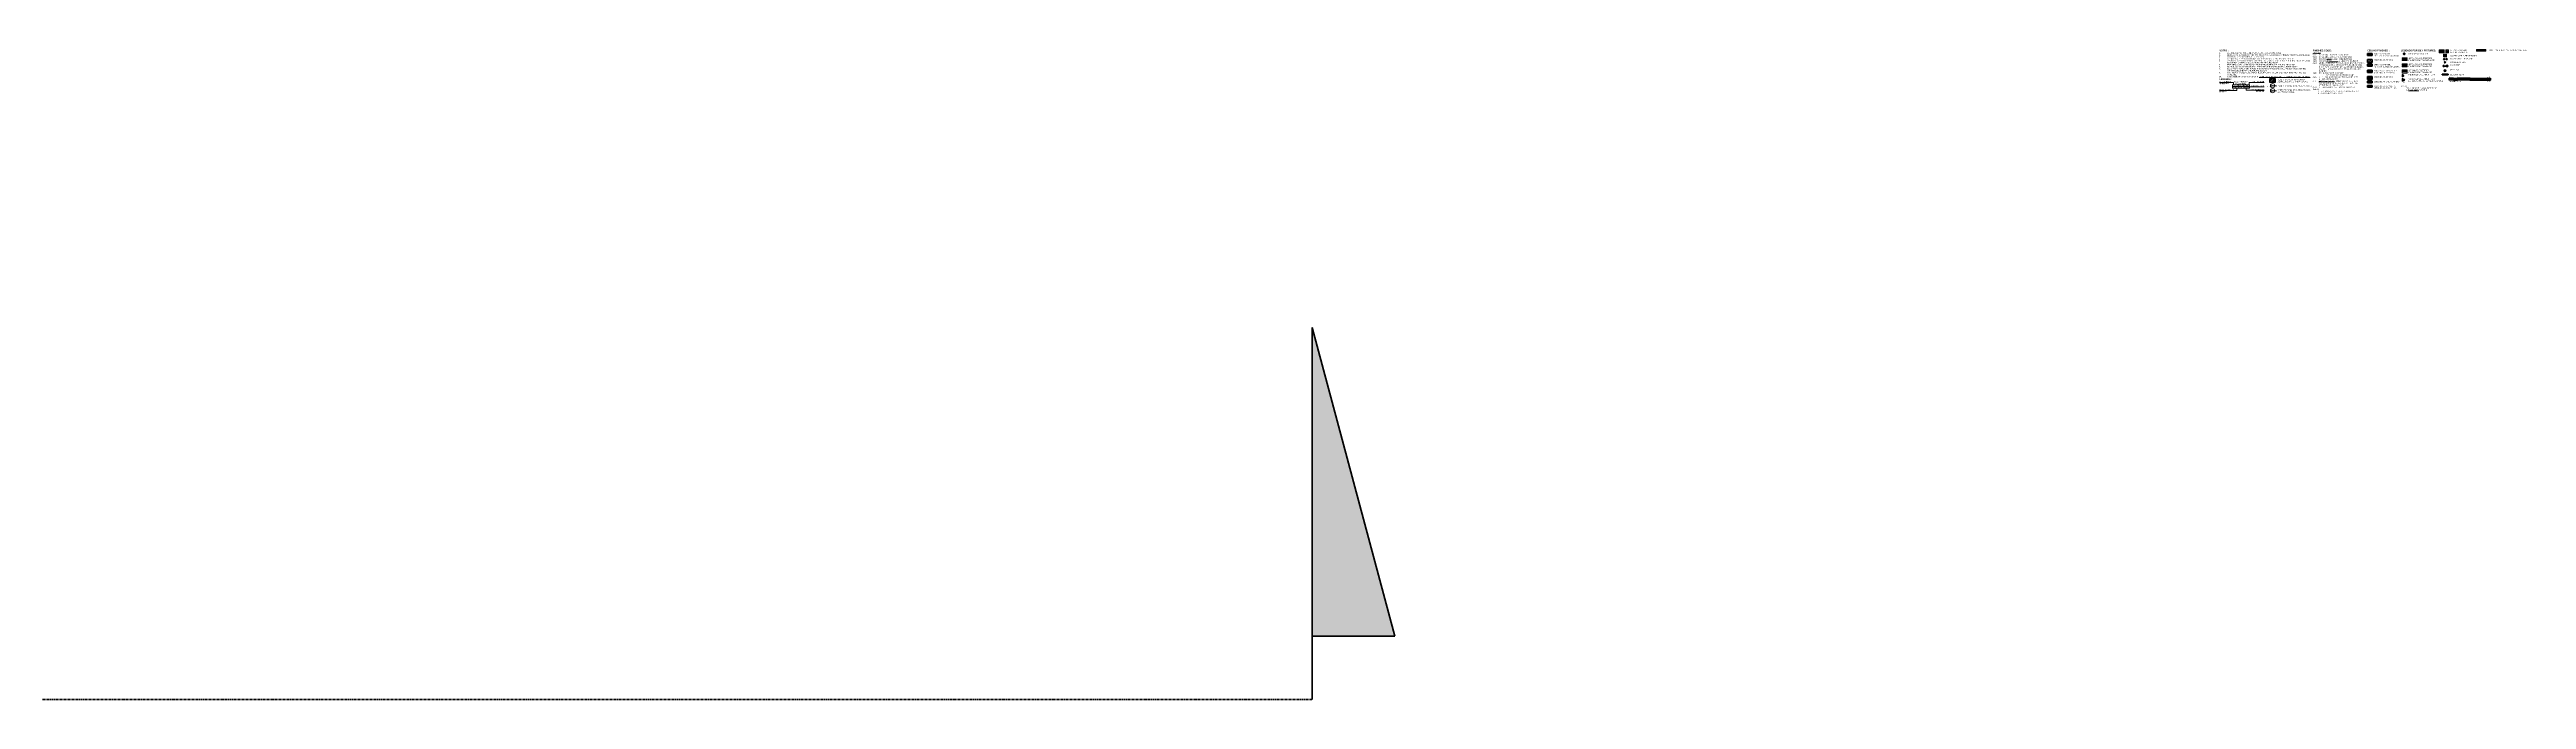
# Model space of a CAD drawing. Header units: millimetres. Extents: x -794334 to -714814, y -17806 to 22403.
# Drawn here: x -720799 to -714814, y -1598 to -26 of the extents above; entities that cross this region are included whole.
import ezdxf

# ---------------------------------------------------------------- set-up
doc = ezdxf.new("R2010")
doc.units = ezdxf.units.MM
for name, pattern in [('DPA_Grid _ Level 100', [10, 5.5, -1.6, 1.3, -1.6]), ('DPA_Hidden 50', [3, 2, -1]), ('Hidden - Short', [3.571875, 2.38125, -1.190625])]:
    doc.linetypes.add(name, pattern=pattern)
for name, color, linetype, lineweight in [('A-ANNO-NOTE', 3, 'Continuous', 25), ('A-DETL', 1, 'Continuous', 70), ('A-DETL-GENF', 2, 'Continuous', 9), ('A-DETL-THIN', 1, 'Continuous', 25), ('G-ANNO-SECL', 3, 'Continuous', 9), ('G-ANNO-TEXT', 3, 'Continuous', 9)]:
    doc.layers.add(name, color=color, linetype=linetype, lineweight=lineweight)
doc.styles.add('Arial_4', font='arial.ttf', dxfattribs={"height": 2.5})
doc.styles.add('Arial_5', font='arial.ttf', dxfattribs={"height": 3})
doc.styles.add('Arial_6', font='arial.ttf', dxfattribs={"height": 2})
doc.styles.add('Arial_7', font='arial.ttf', dxfattribs={"height": 1.5})
doc.styles.add('Arial_B', font='arialbd.ttf', dxfattribs={"height": 4})
doc.styles.add('Arial_B_1', font='arialbd.ttf', dxfattribs={"height": 3})
pattern_1 = [(135, (-715383.2696, 1.539), (-2.539928, 2e-16), [1.034, -2.558]), (135, (-715384.5396, 0.2694), (-2.539928, 2e-16), [1.034, -2.558]), (135, (-715385.175, 2.174), (-2.539928, 2e-16), [0.51703, -3.075]), (135, (-715383.9046, 0.9044), (-2.539928, 2e-16), [1.034, -2.558]), (135, (-715383.0006, 0), (-2.539928, 2e-16), [0.51703, -3.075])]

# ---------------------------------------------------------------- blocks, each defined once
blk = doc.blocks.new('Section - AEC_Section Tail - Filled-3249564-4252-01 ENLARGED CONCOURSE LEVEL - REFLECTED CEILING PLAN - SHEET 3')
at = {"layer": 'G-ANNO-SECL'}
blk.add_hatch(color=256, dxfattribs=at).paths.add_polyline_path([(0, 1.536), (-2, 1.536), (0, 9)])
at = {"layer": 'G-ANNO-SECL', "lineweight": 50}
for p, q in [((0, 9), (-2, 1.536)), ((0, 9), (0, 0)), ((0, 1.536), (0, 9)), ((-2, 1.536), (0, 1.536))]:
    blk.add_line(p, q, dxfattribs=at)
blk = doc.blocks.new('Graphic scale1 - Graphic scale 100-8746870-CRD_Legend Notes Part Plans - Ceiling Plan 1_100')
at = {"layer": 'A-ANNO-NOTE', "lineweight": 9}
h = blk.add_hatch(color=256, dxfattribs=at)
h.paths.add_polyline_path([(434.7, -98.1), (404.6, -98.1), (404.6, -95.6), (434.7, -95.6)])
h.paths.add_polyline_path([(394.7, -95.6), (394.7, -98.1), (384.7, -98.1), (384.7, -95.6)])
h = blk.add_hatch(color=256, dxfattribs=at)
h.paths.add_polyline_path([(484.7, -100.6), (434.7, -100.6), (434.7, -98.1), (484.7, -98.1)])
h.paths.add_polyline_path([(404.7, -98.1), (404.7, -100.6), (394.7, -100.6), (394.7, -98.1)])
at = {"layer": 'A-ANNO-NOTE'}
for p, q in [((384.7, -100.6), (384.7, -95.6)), ((384.7, -95.6), (484.7, -95.6)), ((394.7, -95.6), (384.7, -95.6)), ((384.7, -95.6), (384.7, -98.1)), ((384.7, -98.1), (484.7, -98.1)), ((384.7, -98.1), (394.7, -98.1)), ((484.7, -100.6), (384.7, -100.6)), ((394.7, -100.6), (394.7, -95.6)), ((394.7, -98.1), (394.7, -95.6)), ((404.7, -98.1), (394.7, -98.1)), ((394.7, -98.1), (394.7, -100.6)), ((394.7, -100.6), (404.7, -100.6)), ((404.6, -95.6), (404.6, -100.6)), ((434.7, -95.6), (404.6, -95.6)), ((404.6, -95.6), (404.6, -98.1)), ((404.6, -98.1), (434.7, -98.1)), ((404.7, -100.6), (404.7, -98.1)), ((434.7, -95.6), (434.7, -100.6)), ((434.7, -98.1), (434.7, -95.6)), ((484.7, -98.1), (434.7, -98.1)), ((434.7, -98.1), (434.7, -100.6)), ((434.7, -100.6), (484.7, -100.6)), ((484.7, -95.6), (484.7, -100.6)), ((484.7, -100.6), (484.7, -98.1))]:
    blk.add_line(p, q, dxfattribs=at)
at = {"layer": 'A-ANNO-NOTE', "lineweight": 9, "char_height": 2.5, "attachment_point": 1, "style": 'Arial_4'}
for s, insert, width in [('GRAPHIC  SCALE', (384.6, -102.4), 35.435), ('0', (384.6, -91.7), 2.325), ('1', (393.4, -91.7), 2.325), ('2', (403.3, -91.7), 2.325), ('5', (433.6, -91.7), 2.325), ('1:100', (475.5, -102.4), 10.502), ('10 M.', (475.9, -91.7), 10.502)]:
    blk.add_mtext(s, dxfattribs=dict(at, insert=insert, width=width))
blk = doc.blocks.new('*U804')
at = {"layer": 'A-DETL', "lineweight": 35}
for p, q in [((63695.8, -3614.5), (63683.8, -3614.5)), ((63683.8, -3614.5), (63683.8, -3619.5)), ((63683.8, -3619.5), (63695.8, -3619.5)), ((63695.8, -3629.5), (63683.8, -3629.5)), ((63683.8, -3629.5), (63683.8, -3637)), ((63683.8, -3637), (63695.8, -3637)), ((63695.8, -3640.5), (63683.8, -3640.5)), ((63683.8, -3640.5), (63683.8, -3645.5)), ((63683.8, -3645.5), (63695.8, -3645.5)), ((63695.8, -3619.5), (63695.8, -3614.5)), ((63695.8, -3637), (63695.8, -3629.5)), ((63695.8, -3645.5), (63695.8, -3640.5)), ((63695.8, -3655.5), (63683.8, -3655.5)), ((63683.8, -3655.5), (63683.8, -3660.5)), ((63683.8, -3660.5), (63695.8, -3660.5)), ((63695.8, -3670.5), (63683.8, -3670.5)), ((63683.8, -3670.5), (63683.8, -3678)), ((63683.8, -3678), (63695.8, -3678)), ((63695.8, -3681.5), (63683.8, -3681.5)), ((63683.8, -3681.5), (63683.8, -3685.5)), ((63683.8, -3685.5), (63695.8, -3685.5)), ((63695.8, -3692.5), (63683.8, -3692.5)), ((63683.8, -3692.5), (63683.8, -3696.5)), ((63683.8, -3696.5), (63695.8, -3696.5)), ((63695.8, -3660.5), (63695.8, -3655.5)), ((63695.8, -3678), (63695.8, -3670.5)), ((63695.8, -3685.5), (63695.8, -3681.5)), ((63695.8, -3696.5), (63695.8, -3692.5))]:
    blk.add_line(p, q, dxfattribs=at)
at = {"layer": 'A-DETL', "lineweight": 9}
for p, q in [((63767.7, -3625.1), (63780.2, -3625.1)), ((63767.7, -3627), (63767.7, -3625.1)), ((63767.7, -3625.5), (63780.2, -3625.5)), ((63780.2, -3626.6), (63767.7, -3626.6)), ((63780.2, -3627), (63767.7, -3627)), ((63767.7, -3629.2), (63780.2, -3629.2)), ((63767.7, -3632), (63767.7, -3629.2)), ((63767.7, -3629.7), (63780.2, -3629.7)), ((63780.2, -3630.6), (63767.7, -3630.6)), ((63780.2, -3631.6), (63767.7, -3631.6)), ((63780.2, -3632), (63767.7, -3632)), ((63767.7, -3640.1), (63780.2, -3640.1)), ((63767.7, -3642), (63767.7, -3640.1)), ((63767.7, -3640.5), (63780.2, -3640.5)), ((63767.7, -3641.6), (63767.7, -3640.5)), ((63780.2, -3641.6), (63767.7, -3641.6)), ((63780.2, -3642), (63767.7, -3642)), ((63767.7, -3644.2), (63780.2, -3644.2)), ((63767.7, -3647), (63767.7, -3644.2)), ((63767.7, -3644.7), (63780.2, -3644.7)), ((63767.7, -3646.6), (63767.7, -3644.7)), ((63780.2, -3645.6), (63767.7, -3645.6)), ((63780.2, -3646.6), (63767.7, -3646.6)), ((63780.2, -3647), (63767.7, -3647)), ((63768.2, -3641.6), (63768.2, -3640.5)), ((63768.2, -3646.6), (63768.2, -3644.7)), ((63768.7, -3641.6), (63768.7, -3640.5)), ((63768.7, -3646.6), (63768.7, -3644.7)), ((63769.2, -3641.6), (63769.2, -3640.5)), ((63769.2, -3646.6), (63769.2, -3644.7)), ((63775.7, -3615.6), (63769.7, -3615.6)), ((63769.7, -3641.6), (63769.7, -3640.5)), ((63769.7, -3646.6), (63769.7, -3644.7)), ((63770.7, -3641.6), (63770.7, -3640.5)), ((63770.7, -3646.6), (63770.7, -3644.7)), ((63771.7, -3641.6), (63771.7, -3640.5)), ((63771.7, -3646.6), (63771.7, -3644.7)), ((63772.7, -3612.6), (63772.7, -3618.6)), ((63772.7, -3641.6), (63772.7, -3640.5)), ((63772.7, -3646.6), (63772.7, -3644.7)), ((63773.7, -3641.6), (63773.7, -3640.5)), ((63773.7, -3646.6), (63773.7, -3644.7)), ((63774.7, -3641.6), (63774.7, -3640.5)), ((63774.7, -3646.6), (63774.7, -3644.7)), ((63775.7, -3641.6), (63775.7, -3640.5)), ((63775.7, -3646.6), (63775.7, -3644.7)), ((63776.7, -3641.6), (63776.7, -3640.5)), ((63776.7, -3646.6), (63776.7, -3644.7)), ((63777.7, -3641.6), (63777.7, -3640.5)), ((63777.7, -3646.6), (63777.7, -3644.7)), ((63778.7, -3641.6), (63778.7, -3640.5)), ((63778.7, -3646.6), (63778.7, -3644.7)), ((63779.7, -3641.6), (63779.7, -3640.5)), ((63779.7, -3646.6), (63779.7, -3644.7)), ((63780.2, -3627), (63780.2, -3625.1)), ((63780.2, -3632), (63780.2, -3629.2)), ((63780.2, -3642), (63780.2, -3640.1)), ((63780.2, -3647), (63780.2, -3644.2)), ((63857.5, -3605.9), (63869.5, -3605.9)), ((63857.5, -3612.9), (63857.5, -3605.9)), ((63869.5, -3612.9), (63857.5, -3612.9)), ((63869, -3606.4), (63858, -3606.4)), ((63858, -3612.4), (63858, -3606.4)), ((63869, -3607.4), (63858, -3607.4)), ((63869, -3608.4), (63858, -3608.4)), ((63869, -3609.4), (63858, -3609.4)), ((63869, -3610.4), (63858, -3610.4)), ((63869, -3611.4), (63858, -3611.4)), ((63869, -3612.4), (63858, -3612.4)), ((63874.8, -3616.1), (63867.8, -3616.1)), ((63867.8, -3616.1), (63867.8, -3623.1)), ((63867.8, -3623.1), (63874.8, -3623.1)), ((63868.7, -3616.9), (63868.7, -3622.2)), ((63873.9, -3616.9), (63868.7, -3616.9)), ((63868.7, -3622.2), (63873.9, -3622.2)), ((63869, -3606.4), (63869, -3612.4)), ((63873.6, -3644.6), (63869.4, -3644.6)), ((63873.6, -3646), (63869.4, -3646)), ((63869.5, -3605.9), (63869.5, -3612.9)), ((63870.2, -3635), (63872.2, -3637.3)), ((63872.2, -3635), (63870.3, -3637.3)), ((63880.1, -3605.9), (63873.1, -3605.9)), ((63873.1, -3605.9), (63873.1, -3612.9)), ((63873.1, -3612.9), (63880.1, -3612.9)), ((63873.9, -3622.2), (63873.9, -3616.9)), ((63874, -3606.8), (63874, -3612)), ((63879.3, -3606.8), (63874, -3606.8)), ((63874, -3612), (63879.3, -3612)), ((63878.2, -3647.2), (63874.3, -3643.3)), ((63874.3, -3647.2), (63878.2, -3643.3)), ((63874.8, -3623.1), (63874.8, -3616.1)), ((63879.3, -3612), (63879.3, -3606.8)), ((63880.1, -3612.9), (63880.1, -3605.9)), ((63947.5, -3605.6), (63970.1, -3605.6)), ((63947.5, -3609.5), (63947.5, -3605.6)), ((63947.5, -3606.4), (63970.1, -3606.4)), ((63970.1, -3608.8), (63947.5, -3608.8)), ((63970.1, -3609.5), (63947.5, -3609.5)), ((63948.7, -3608.8), (63948.7, -3606.4)), ((63969, -3606.4), (63969, -3608.8)), ((63970.1, -3605.6), (63970.1, -3609.5)), ((63353.6, -3685.3), (63327, -3685.3)), ((63357.9, -3704.6), (63327, -3704.6)), ((63360.4, -3685.3), (63353.6, -3685.3)), ((63368.3, -3704.6), (63357.9, -3704.6)), ((63358.1, -3690.7), (63399.1, -3690.7)), ((63358.1, -3698.7), (63358.1, -3690.7)), ((63358.1, -3694.7), (63399.1, -3694.7)), ((63399.1, -3698.7), (63358.1, -3698.7)), ((63360.4, -3690.7), (63360.4, -3685.3)), ((63368.3, -3697.7), (63368.3, -3704.6)), ((63371.6, -3690.7), (63371.6, -3694.7)), ((63378.6, -3694.7), (63378.6, -3698.7)), ((63383.8, -3692.8), (63383.8, -3695.2)), ((63383.8, -3695.2), (63434.5, -3695.2)), ((63385.6, -3690.7), (63385.6, -3694.7)), ((63391.1, -3698.5), (63391.1, -3703.9)), ((63391.1, -3703.9), (63434.5, -3703.9)), ((63398.6, -3690.7), (63398.6, -3685.3)), ((63398.6, -3685.3), (63434.5, -3685.3)), ((63399.1, -3690.7), (63399.1, -3698.7)), ((63449.7, -3692.8), (63464.7, -3692.8)), ((63449.7, -3704.9), (63464.7, -3704.9)), ((63767.7, -3662.1), (63767.7, -3654.2)), ((63767.7, -3654.2), (63780.2, -3654.2)), ((63767.7, -3656.7), (63780.2, -3656.7)), ((63780.2, -3659.6), (63767.7, -3659.6)), ((63780.2, -3662.1), (63767.7, -3662.1)), ((63768.2, -3671.2), (63768.2, -3665.3)), ((63769.7, -3665.3), (63768.2, -3665.3)), ((63769.7, -3671.2), (63768.2, -3671.2)), ((63768.2, -3681.5), (63768.2, -3675.6)), ((63769.7, -3675.6), (63768.2, -3675.6)), ((63769.7, -3681.5), (63768.2, -3681.5)), ((63768.7, -3659.6), (63768.7, -3656.7)), ((63769.7, -3659.6), (63769.7, -3656.7)), ((63769.7, -3665.3), (63769.7, -3671.2)), ((63769.7, -3668.3), (63771.7, -3666.3)), ((63769.7, -3668.3), (63771.7, -3670.2)), ((63769.7, -3675.6), (63769.7, -3681.5)), ((63770.2, -3659.6), (63770.2, -3656.7)), ((63770.4, -3680.1), (63773.6, -3676.9)), ((63770.4, -3676.9), (63773.6, -3680.1)), ((63771.7, -3659.6), (63771.7, -3656.7)), ((63773.2, -3659.6), (63773.2, -3656.7)), ((63774.7, -3659.6), (63774.7, -3656.7)), ((63776.2, -3659.6), (63776.2, -3656.7)), ((63777.7, -3659.6), (63777.7, -3656.7)), ((63779.2, -3659.6), (63779.2, -3656.7)), ((63780.2, -3654.2), (63780.2, -3662.1)), ((63873.2, -3658.2), (63869.3, -3654.3)), ((63869.3, -3658.2), (63873.2, -3654.3))]:
    blk.add_line(p, q, dxfattribs=at)
at = {"layer": 'A-DETL', "linetype": 'DPA_Hidden 50', "lineweight": 9}
for p, q in [((63869.5, -3605.9), (63857.5, -3612.9)), ((63874.8, -3623.1), (63867.8, -3616.1)), ((63867.8, -3623.1), (63874.8, -3616.1)), ((63873.1, -3612.9), (63880.1, -3605.9))]:
    blk.add_line(p, q, dxfattribs=at)
at = {"layer": 'A-DETL', "linetype": 'Hidden - Short', "lineweight": 9}
for p, q in [((63948.7, -3607.1), (63969, -3607.1)), ((63969, -3608), (63948.7, -3608))]:
    blk.add_line(p, q, dxfattribs=at)
at = {"layer": 'A-DETL', "lineweight": 50}
for p, q in [((63866.9, -3665.2), (63864.4, -3665.2)), ((63864.4, -3665.2), (63864.4, -3666.2)), ((63864.4, -3666.2), (63866.9, -3666.2)), ((63866.9, -3666.2), (63866.9, -3665.2)), ((63869.9, -3665.2), (63867.4, -3665.2)), ((63867.4, -3665.2), (63867.4, -3666.2)), ((63867.4, -3666.2), (63869.9, -3666.2)), ((63869.9, -3666.2), (63869.9, -3665.2)), ((63872.9, -3665.2), (63870.4, -3665.2)), ((63870.4, -3665.2), (63870.4, -3666.2)), ((63870.4, -3666.2), (63872.9, -3666.2)), ((63872.9, -3666.2), (63872.9, -3665.2)), ((63875.9, -3665.2), (63873.4, -3665.2)), ((63873.4, -3665.2), (63873.4, -3666.2)), ((63873.4, -3666.2), (63875.9, -3666.2)), ((63875.9, -3666.2), (63875.9, -3665.2)), ((63878.9, -3665.2), (63876.4, -3665.2)), ((63876.4, -3665.2), (63876.4, -3666.2)), ((63876.4, -3666.2), (63878.9, -3666.2)), ((63878.9, -3666.2), (63878.9, -3665.2))]:
    blk.add_line(p, q, dxfattribs=at)

msp = doc.modelspace()

# ---------------------------------------------------------------- hatches: boundary and pattern name
at = {"layer": 'A-DETL-GENF', "lineweight": 35}
for points in [[(-715186.6, -40.5), (-715186.6, -35.5), (-715198.6, -35.5), (-715198.6, -40.5)], [(-715014.1, -67.6), (-715013.8, -67.6), (-715013.5, -67.4), (-715013.2, -67.2), (-715013, -66.9), (-715012.8, -66.6), (-715012.8, -66.2), (-715012.8, -65.9), (-715013, -65.6), (-715013.2, -65.3), (-715013.5, -65.1), (-715013.8, -64.9), (-715014.1, -64.9), (-715014.5, -64.9), (-715014.8, -65.1), (-715015.1, -65.3), (-715015.3, -65.6), (-715015.5, -65.9), (-715015.5, -66.2), (-715015.5, -66.6), (-715015.3, -66.9), (-715015.1, -67.2), (-715014.8, -67.4), (-715014.5, -67.6)]]:
    msp.add_hatch(color=7, dxfattribs=at).paths.add_polyline_path(points)
at = {"layer": 'A-DETL-GENF'}
h = msp.add_hatch(dxfattribs=at)
h.set_pattern_fill('FP_21', color=55, style=0, pattern_type=2)
h.set_pattern_definition([(0, (-715385.5406, 0), (1.905, 1.905), [0.9525, -2.857]), (90, (-715385.0643, -0.4763), (-1.905, 1.905), [0.9525, -2.857])])
h.paths.add_polyline_path([(-715186.6, -58), (-715186.6, -50.5), (-715198.6, -50.5), (-715198.6, -58)])
h = msp.add_hatch(dxfattribs=at)
h.set_pattern_fill('FP_16', color=10, style=0, pattern_type=2)
h.set_pattern_definition([(45, (-715385.5406, 0), (-2.12132, 2.12132), [])])
h.paths.add_polyline_path([(-715420.5, -105.2), (-715420.5, -97), (-715434.8, -97), (-715434.8, -105.2)])
h = msp.add_hatch(dxfattribs=at)
h.set_pattern_fill('FP_17', color=253, style=0, pattern_type=2)
h.set_pattern_definition([(45, (-715385.5406, 0), (-1.78191, 1.78191), []), (45, (-715383.7586, 0), (-1.78191, 1.78191), [1.26, -0.63004])])
h.paths.add_polyline_path([(-715186.6, -66.5), (-715186.6, -61.5), (-715198.6, -61.5), (-715198.6, -66.5)])
h = msp.add_hatch(dxfattribs=at)
h.set_pattern_fill('FP_18', color=253, style=0, pattern_type=2)
h.set_pattern_definition([(45, (-715385.5406, 0), (-0.561266, 0.561266), []), (135, (-715385.5406, 0), (-1.6841516, 0.5616196), [1.984, -1.191])])
h.paths.add_polyline_path([(-715186.6, -81.5), (-715186.6, -76.5), (-715198.6, -76.5), (-715198.6, -81.5)])
h = msp.add_hatch(dxfattribs=at)
h.set_pattern_fill('FP_19', color=253, style=0, pattern_type=2)
h.set_pattern_definition(pattern_1)
h.paths.add_polyline_path([(-715186.6, -99), (-715186.6, -91.5), (-715198.6, -91.5), (-715198.6, -99)])
h = msp.add_hatch(dxfattribs=at)
h.set_pattern_fill('FP_19', color=253, style=0, pattern_type=2)
h.set_pattern_definition(pattern_1)
h.paths.add_polyline_path([(-715186.6, -106.5), (-715186.6, -102.5), (-715198.6, -102.5), (-715198.6, -106.5)])
h = msp.add_hatch(dxfattribs=at)
h.set_pattern_fill('FP_20', color=253, style=0, pattern_type=2)
h.set_pattern_definition([(45, (-715385.54057, 0), (-0.3367596, 0.3367596), []), (135, (-715385.54057, 0), (-1.0102788, 0.3367596), [1.191, -0.71437])])
h.paths.add_polyline_path([(-715186.6, -117.5), (-715186.6, -113.5), (-715198.6, -113.5), (-715198.6, -117.5)])
at = {"layer": 'A-DETL-GENF', "lineweight": 35}
h = msp.add_hatch(color=7, dxfattribs=at)
h.paths.add_polyline_path([(-715015.5, -87.1), (-715015.5, -86.1), (-715018, -86.1), (-715018, -87.1)])
h.paths.add_polyline_path([(-715003.5, -87.1), (-715003.5, -86.1), (-715006, -86.1), (-715006, -87.1)])
h.paths.add_polyline_path([(-715009, -87.1), (-715006.5, -87.1), (-715006.5, -86.1), (-715009, -86.1)])
h.paths.add_polyline_path([(-715012.5, -87.1), (-715012.5, -86.1), (-715015, -86.1), (-715015, -87.1)])
h.paths.add_polyline_path([(-715012, -87.1), (-715009.5, -87.1), (-715009.5, -86.1), (-715012, -86.1)])

# ---------------------------------------------------------------- linework, layer by layer
at = {"layer": 'A-DETL', "lineweight": 9}
for centre, radius in [((-715109.7, -36.6), 2), ((-715013.1, -49.5), 2), ((-715011.1, -57.1), 2), ((-715011.1, -57.1), 1.5), ((-715007.1, -49.5), 2), ((-715007.1, -49.5), 1), ((-715427.6, -113.8), 5), ((-715110.4, -99.5), 2.26), ((-715011.1, -77.2), 2.72), ((-715006.1, -66.2), 2.72), ((-715427.6, -125.9), 5)]:
    msp.add_circle(centre, radius, dxfattribs=at)
for centre, radius, start, end in [((-715112.7, -89.3), 2, 270, 90), ((-715014.1, -66.2), 1.36, 90, 270), ((-715014.1, -66.2), 1.36, 270, 90)]:
    msp.add_arc(centre, radius, start, end, dxfattribs=at)
at = {"layer": 'A-DETL', "lineweight": 50}
for start, end in [(360, 180), (180, 360)]:
    msp.add_arc((-715014.1, -66.2), 1.36, start, end, dxfattribs=at)
at = {"layer": 'A-DETL-THIN'}
for p, q in [((-715420.5, -97), (-715434.8, -97)), ((-715434.8, -97), (-715434.8, -105.2)), ((-715434.8, -105.2), (-715420.5, -105.2)), ((-715420.5, -105.2), (-715420.5, -97))]:
    msp.add_line(p, q, dxfattribs=at)
at = {"layer": 'G-ANNO-SECL', "linetype": 'DPA_Grid _ Level 100', "lineweight": 50}
msp.add_line((-792444.1, -1598.3), (-717748.3, -1598.3), dxfattribs=at)

# ---------------------------------------------------------------- block references
at = {"layer": 'A-ANNO-NOTE', "lineweight": 9}
msp.add_blockref('Graphic scale1 - Graphic scale 100-8746870-CRD_Legend Notes Part Plans - Ceiling Plan 1_100', (-715385.5, 0), dxfattribs=at)
at = {"layer": 'G-ANNO-SECL', "lineweight": 25, "extrusion": (0, 0, -1), "xscale": 99.99999999999993, "yscale": 99.99999999999993, "zscale": 99.99999999999993}
msp.add_blockref('Section - AEC_Section Tail - Filled-3249564-4252-01 ENLARGED CONCOURSE LEVEL - REFLECTED CEILING PLAN - SHEET 3', (717748.3, -1598.3), dxfattribs=at)

# ---------------------------------------------------------------- texts
at = {"layer": 'G-ANNO-TEXT', "color": 7, "attachment_point": 1}
for s, insert, char_height, width, style in [('NOTES :', (-715556.9, -26.9), 4, 27.658, 'Arial_B'), ('\\LCEILINGS', (-715330.5, -32.8), 3, 24.051, 'Arial_5'), ('C-00', (-715330.5, -37.7), 3, 11.143, 'Arial_B_1'), ('C-01', (-715330.5, -42.7), 3, 11.143, 'Arial_B_1'), ('C-02', (-715330.5, -47.7), 3, 11.143, 'Arial_B_1'), ('C-03', (-715330.5, -52.6), 3, 11.143, 'Arial_B_1'), ('C-04 ', (-715330.5, -57.6), 3, 12.586, 'Arial_B_1'), ('^I^I', (-715321.3, -37.7), 3, 6.895, 'Arial_5'), ('^I^I', (-715321.3, -42.7), 3, 6.895, 'Arial_5'), ('^I^I', (-715321.3, -47.7), 3, 6.895, 'Arial_5'), ('^I^I', (-715321.3, -52.6), 3, 6.895, 'Arial_5'), ('\\fArial|b1|i0|c0|p34|;^I', (-715320.1, -57.6), 3, 5.451, 'Arial_B_1'), ('600X600 ', (-715315.6, -47.7), 3, 22.046, 'Arial_5'), ('600X600 ', (-715315.6, -52.6), 3, 22.046, 'Arial_5'), ('NO CEILING, EXPOSED CONCRETE', (-715315.6, -37.7), 3, 87.705, 'Arial_5'), ('NO CEILING, ACRYLIC INTERIOR PAINT', (-715315.6, -42.7), 3, 97.565, 'Arial_5'), ('(', (-715315.6, -57.6), 3, 1.684, 'Arial_5'), ('ADIT)', (-715314.2, -57.6), 3, 13.468, 'Arial_5'), (' & C-05 (', (-715303.1, -57.6), 3, 20.603, 'Arial_5'), ('\\LSOLID', (-715297.4, -47.7), 3, 15.473, 'Arial_5'), ('\\LPERFORATED', (-715297.4, -52.6), 3, 35.194, 'Arial_5'), ('PSD)', (-715286.1, -57.6), 3, 12.266, 'Arial_5'), (' ALUMN CEILING PANEL ', (-715284.6, -47.7), 3, 61.249, 'Arial_5'), ('& C-08 (CONCOURSE/ PLATFORM)', (-715274.8, -57.6), 3, 85.139, 'Arial_5'), (' ALUMN CEILING PANEL ', (-715268.4, -52.6), 3, 61.249, 'Arial_5'), ('^I^I^I', (-715217.8, -52.6), 3, 13.789, 'Arial_5'), ('^I', (-715204.5, -57.6), 3, 3.688, 'Arial_5'), ('CEILING FINISHES :', (-715198.7, -26.7), 4, 65.257, 'Arial_B'), ('300MM (W) PARTIAL ', (-715183, -35.3), 3, 51.549, 'Arial_5'), ('SOLID ALUMN CEILING', (-715183, -50.3), 3, 56.92, 'Arial_5'), ('PERFORATED ALUMN CEILING  ', (-715183, -40.1), 3, 78.245, 'Arial_5'), ('LEGENDS FOR E&M FIXTURES:', (-715117.7, -26.7), 4, 104.219, 'Arial_B'), ('RECESSED DOWNLIGHT', (-715098.8, -35.1), 3, 61.489, 'Arial_5'), ('1257(L) SG. / DB. RECESSED ', (-715098.8, -46.1), 3, 72.232, 'Arial_5'), ('FLUORESCENT W/ DISFUSSER', (-715098.8, -50.9), 3, 77.203, 'Arial_5'), ('S', (-715013.8, -48.9), 1.5, 1.684, 'Arial_7'), ('600x600 SUPPLY AIR DIFFUSER', (-714998.3, -39.7), 3, 78.646, 'Arial_5'), ('SMOKE / HEAT DETECTOR', (-714998.3, -47.2), 3, 66.54, 'Arial_5'), ('SPRINKLER HEAD', (-714998.3, -55.7), 3, 44.895, 'Arial_5'), ('1200x600 & 600x600 ', (-714998.3, -26.3), 3, 50.266, 'Arial_5'), ('RETURN AIR GRILLE', (-714998.3, -31.1), 3, 51.228, 'Arial_5'), ('1200x200MM SUPPLY / RETURN AIR DIFFUSER', (-714908.3, -26.3), 3, 115.764, 'Arial_5'), ('+00.000', (-715522.3, -116.1), 3, 18.84, 'Arial_5'), ('F-00', (-715521.9, -112.1), 3, 10.582, 'Arial_5'), ('S-00', (-715508.3, -112.1), 3, 10.903, 'Arial_5'), ('+0.000', (-715499.6, -116.1), 3, 15.954, 'Arial_5'), ('C-00', (-715494.6, -112.1), 3, 11.143, 'Arial_5'), ('^I^I^I', (-715330.5, -62.4), 3, 18.038, 'Arial_5'), ('^I^I^I', (-715330.5, -67.2), 3, 18.038, 'Arial_5'), ('^I^I^I', (-715330.5, -71.9), 3, 18.038, 'Arial_5'), ('^I^I^I', (-715330.5, -76.7), 3, 18.038, 'Arial_5'), ('^I^I^I', (-715330.5, -96.3), 3, 18.038, 'Arial_5'), ('^I^I^I', (-715330.5, -106.1), 3, 18.038, 'Arial_5'), ('^I^I^I', (-715330.5, -110.8), 3, 18.038, 'Arial_5'), ('C-06 ', (-715330.5, -81.6), 3, 12.586, 'Arial_B_1'), ('C-07 ', (-715330.5, -86.5), 3, 12.586, 'Arial_B_1'), ('C-09', (-715330.5, -91.5), 3, 11.143, 'Arial_B_1'), ('C-10', (-715330.5, -101.2), 3, 11.143, 'Arial_B_1'), ('C-11', (-715330.5, -115.7), 3, 11.143, 'Arial_B_1'), ('^I^I', (-715321.3, -91.5), 3, 6.895, 'Arial_B_1'), ('^I', (-715320.1, -81.6), 3, 5.451, 'Arial_5'), ('^I', (-715320.1, -101.2), 3, 5.451, 'Arial_5'), ('^I', (-715320.1, -115.7), 3, 5.451, 'Arial_5'), ('^I', (-715318.9, -86.5), 3, 4.008, 'Arial_5'), ('ALUMN GRID RUNNER', (-715315.6, -96.3), 3, 55.557, 'Arial_5'), ('\\LFEATURE CEILING', (-715315.6, -101.2), 3, 46.097, 'Arial_5'), ('300MM (W) PARTIAL PERFORATED ALUMN CEILING ', (-715315.6, -62.4), 3, 129.633, 'Arial_5'), ('25% FREE AREA] C/W 200MM (W) ALUMN CEILING ', (-715315.6, -71.9), 3, 125.544, 'Arial_5'), ('SOLID ', (-715315.6, -81.6), 3, 16.916, 'Arial_5'), ('300MM (W) SOLID ALUMN CEILING PANEL C/W ', (-715315.6, -91.5), 3, 116.966, 'Arial_5'), ('CEILING PANEL WITH PRINTED PATTERN C/W ', (-715315.6, -106.1), 3, 116.646, 'Arial_5'), ('STEPPING CEILING ON 4-SIDE', (-715315.6, -110.8), 3, 75.359, 'Arial_5'), ('PLANK WITH ACOUSTIC NON-WOVEN BACKING [MIN. ', (-715315.6, -67.2), 3, 133.882, 'Arial_5'), ('RUNNER ', (-715315.6, -76.7), 3, 23.329, 'Arial_5'), ('1200MM (W) SOLID ALUMN CEILING PANEL', (-715315.6, -86.5), 3, 106.705, 'Arial_5'), ('1500 MM (W) SOLID ALUMN CEILING PANEL', (-715315.6, -115.7), 3, 108.148, 'Arial_5'), ('ALUMN CEILING PANEL ', (-715301.6, -81.6), 3, 59.806, 'Arial_5'), (' : 300MM (W) SOLID ALUMN ', (-715277.6, -101.2), 3, 69.186, 'Arial_5'), ('^I^I^I^I', (-715220.5, -101.2), 3, 23.008, 'Arial_5'), ('^I', (-715219.1, -91.5), 3, 3.287, 'Arial_5'), ('^I^I^I', (-715212, -71.9), 3, 12.747, 'Arial_5'), ('^I^I', (-715208.6, -62.4), 3, 8.658, 'Arial_5'), ('^I', (-715205.1, -67.2), 3, 4.409, 'Arial_5'), ('WITH PRINTED GRAPHIC ', (-715183, -81.1), 3, 63.814, 'Arial_5'), ('300MM (W) PARTIAL ', (-715183, -61.3), 3, 51.549, 'Arial_5'), ('300MM (W) ALUMN CEILING ', (-715183, -76.3), 3, 69.987, 'Arial_5'), ('SOLID ALUMN CEILING', (-715183, -91.3), 3, 56.92, 'Arial_5'), ('SOLID ALUMN GRID RUNNERS', (-715183, -102.3), 3, 75.92, 'Arial_5'), ('SOLID ALUMN TRIMMING / ', (-715183, -113.3), 3, 66.62, 'Arial_5'), ('STEPPING ALUMN CEILING', (-715183, -118.1), 3, 67.582, 'Arial_5'), ('PERFORATED ALUMN CEILING', (-715183, -66.1), 3, 76.641, 'Arial_5'), ('NOTES:', (-715117.7, -113.3), 3, 19.241, 'Arial_5'), ('1.', (-715117.7, -118.1), 3, 15.392, 'Arial_5'), ('L1', (-715112.7, -103.2), 3, 5.772, 'Arial_5'), ('ALL ALUMN CEILING RUNNER TO BE ', (-715105, -118.1), 3, 92.435, 'Arial_5'), ('300x600 DB. RECESSED ', (-715098.8, -75.2), 3, 61.008, 'Arial_5'), ('SURFACED WALL MOUNT LIGHT', (-715098.8, -96), 3, 80.97, 'Arial_5'), ('1257(L) SG. / DB. RECESSED ', (-715098.8, -60.6), 3, 72.232, 'Arial_5'), ('FLUORESCENT W/ LOUVRE', (-715098.8, -65.4), 3, 68.945, 'Arial_5'), ('FLUORESCENT W/ LOUVRE', (-715098.8, -79.9), 3, 68.945, 'Arial_5'), ('RECESSED WALL MOUNT LIGHT', (-715098.8, -85.3), 3, 81.051, 'Arial_5'), ('[L1: ROUND SHAPE, L2: SQUARE SHAPE]', (-715098.8, -100.7), 3, 101.413, 'Arial_5'), ('LAMP POST', (-714998.3, -62.3), 3, 29.582, 'Arial_5'), ('LAMP POST', (-714998.3, -73.3), 3, 29.582, 'Arial_5'), ('LED STRIP LIGHT', (-714998.3, -85.4), 3, 43.371, 'Arial_5'), ("IN '", (-715105, -122.9), 3, 7.536, 'Arial_5'), ('\\LDARK GREY', (-715098.8, -122.9), 3, 30.224, 'Arial_5'), ("' COLOUR", (-715073.9, -122.9), 3, 24.371, 'Arial_5')]:
    msp.add_mtext(s, dxfattribs=dict(at, insert=insert, char_height=char_height, width=width, style=style))

# ---------------------------------------------------------------- next in the draw order: texts
at = {"layer": 'G-ANNO-TEXT', "color": 7, "char_height": 3, "attachment_point": 1, "style": 'Arial_5', "bg_fill": 3, "box_fill_scale": 1.25, "bg_fill_color": 256, "bg_fill_true_color": 13158600, "bg_fill_transparency": 0}
for s, insert, width in [('1.', (-715556.9, -33), 24.21), ('ROOM NAME', (-715517.7, -107.2), 32.228)]:
    msp.add_mtext(s, dxfattribs=dict(at, insert=insert, width=width))

# ---------------------------------------------------------------- next in the draw order: texts
for s, insert, width in [('2.', (-715556.9, -37.8), 24.21), ('ROOM NUMBER', (-715520.2, -102.5), 39.603)]:
    msp.add_mtext(s, dxfattribs=dict(at, insert=insert, width=width))

# ---------------------------------------------------------------- next in the draw order: texts
for s, insert, width in [('3.', (-715556.9, -42.5), 24.21), ('FINISHED FLOOR', (-715555.5, -122.1), 43.131), ('CEILING HEIGHT', (-715480.9, -121.4), 41.527)]:
    msp.add_mtext(s, dxfattribs=dict(at, insert=insert, width=width))

# ---------------------------------------------------------------- next in the draw order: texts
for s, insert, width in [('4.', (-715556.9, -47.3), 24.21), ('LEVEL', (-715555.5, -126.9), 16.114), ('FROM FFL', (-715467.8, -126.1), 25.654)]:
    msp.add_mtext(s, dxfattribs=dict(at, insert=insert, width=width))

# ---------------------------------------------------------------- next in the draw order: texts
for s, insert, width in [('5.', (-715556.9, -52.1), 24.21), ('FLOOR FINISH', (-715555.9, -102.8), 35.996), ('SKIRTING TYPE', (-715480, -112.6), 39.283)]:
    msp.add_mtext(s, dxfattribs=dict(at, insert=insert, width=width))

# ---------------------------------------------------------------- next in the draw order: texts
for s, insert, width in [('6.', (-715556.9, -61.6), 24.21), ('NUMBER', (-715555.9, -107.5), 22.207), ('CEILING TYPE', (-715476.9, -102.8), 35.515)]:
    msp.add_mtext(s, dxfattribs=dict(at, insert=insert, width=width))

# ---------------------------------------------------------------- next in the draw order: texts
at = {"layer": 'G-ANNO-TEXT', "color": 7, "insert": (-715555.9, -95.8), "char_height": 4, "width": 37.118, "attachment_point": 1, "style": 'Arial_B'}
msp.add_mtext('LEGENDS :', dxfattribs=at)
at = {"layer": 'G-ANNO-TEXT', "color": 7, "insert": (-715415.6, -97.5), "char_height": 3, "width": 82.093, "attachment_point": 1, "style": 'Arial_5', "bg_fill": 3, "box_fill_scale": 1.25, "bg_fill_color": 256, "bg_fill_true_color": 13158600, "bg_fill_transparency": 0}
msp.add_mtext("REFER TO 'OPERATION ROOMS' ", dxfattribs=at)

# ---------------------------------------------------------------- next in the draw order: texts
at = {"layer": 'G-ANNO-TEXT', "color": 7, "char_height": 3, "attachment_point": 1, "style": 'Arial_5', "bg_fill": 3, "box_fill_scale": 1.25, "bg_fill_color": 256, "bg_fill_true_color": 13158600, "bg_fill_transparency": 0}
for s, insert, width in [('7.', (-715556.9, -66.3), 24.21), ('DETAIL DWG. NO. 1-PP19-AR-5XXX-1', (-715415.6, -102.3), 90.911)]:
    msp.add_mtext(s, dxfattribs=dict(at, insert=insert, width=width))

# ---------------------------------------------------------------- next in the draw order: texts
for s, insert, width in [('ALL DIMENSIONS IN MILLIMETRES UNLESS NOTED OTHERWISE', (-715536.9, -33), 160.097), ('8.', (-715556.9, -71.1), 24.21)]:
    msp.add_mtext(s, dxfattribs=dict(at, insert=insert, width=width))
at = {"layer": 'G-ANNO-TEXT', "color": 7, "attachment_point": 1}
for s, insert, char_height, width, style in [('XXXX', (-715430.8, -126.4), 2, 9.3, 'Arial_6'), ('& 1-PROJ-AR-2321-1 ', (-715415.6, -127.5), 3, 51.228, 'Arial_5'), ('1.', (-715330.5, -125.5), 3, 15.392, 'Arial_5'), ('ALL ALUMN WORKS TO BE IN POWDER COATING ', (-715317.8, -125.5), 3, 124.582, 'Arial_5'), ('FINISH, OTHERWISE STATED.', (-715317.8, -130.3), 3, 74.557, 'Arial_5')]:
    msp.add_mtext(s, dxfattribs=dict(at, insert=insert, char_height=char_height, width=width, style=style))

# ---------------------------------------------------------------- next in the draw order: texts
at = {"layer": 'G-ANNO-TEXT', "color": 7, "char_height": 3, "attachment_point": 1, "style": 'Arial_5', "bg_fill": 3, "box_fill_scale": 1.25, "bg_fill_color": 256, "bg_fill_true_color": 13158600, "bg_fill_transparency": 0}
for s, insert, width in [('LEVELS ARE INDICATED IN METRES RELATIVE TO A DATUM 100M BELOW MEAN SEA LEVEL (MSL)', (-715536.9, -37.8), 245.717), ('9.', (-715556.9, -80.6), 24.21)]:
    msp.add_mtext(s, dxfattribs=dict(at, insert=insert, width=width))

# ---------------------------------------------------------------- next in the draw order: texts
for s, insert, width in [('DRAWING TO SCALE WHEN PLOTTED AT A1', (-715536.9, -42.5), 110.713), ('10.', (-715556.9, -90.2), 24.21)]:
    msp.add_mtext(s, dxfattribs=dict(at, insert=insert, width=width))

# ---------------------------------------------------------------- next in the draw order: texts
at = {"layer": 'G-ANNO-TEXT', "color": 7, "insert": (-715536.9, -47.3), "char_height": 3, "width": 196.654, "attachment_point": 1, "style": 'Arial_5', "bg_fill": 3, "box_fill_scale": 1.25, "bg_fill_color": 256, "bg_fill_true_color": 13158600, "bg_fill_transparency": 0}
msp.add_mtext('DO NOT SCALE FROM DRAWINGS, ALL DIMENSIONS TO BE CHECKED ON SITE', dxfattribs=at)

# ---------------------------------------------------------------- next in the draw order: texts
at = {"layer": 'G-ANNO-TEXT', "color": 7, "insert": (-715536.9, -52.1), "char_height": 3, "width": 247.721, "attachment_point": 1, "style": 'Arial_5', "bg_fill": 3, "box_fill_scale": 1.25, "bg_fill_color": 256, "bg_fill_true_color": 13158600, "bg_fill_transparency": 0}
msp.add_mtext('ARCHITECTURAL DRAWINGS TO BE READ IN CONJUNCTION WITH STRUCTURAL DRAWINGS, E&M ', dxfattribs=at)

# ---------------------------------------------------------------- next in the draw order: texts
at = {"layer": 'G-ANNO-TEXT', "color": 7, "insert": (-715536.9, -56.8), "char_height": 3, "width": 151.278, "attachment_point": 1, "style": 'Arial_5', "bg_fill": 3, "box_fill_scale": 1.25, "bg_fill_color": 256, "bg_fill_true_color": 13158600, "bg_fill_transparency": 0}
msp.add_mtext('DRAWINGS, CONTRACT DOCUMENTS AND SPECIFICATIONS', dxfattribs=at)
at = {"layer": 'G-ANNO-TEXT', "color": 7, "insert": (-715330.5, -26.7), "char_height": 4, "width": 57.24, "attachment_point": 1, "style": 'Arial_B'}
msp.add_mtext('FINISHES CODE :', dxfattribs=at)

# ---------------------------------------------------------------- next in the draw order: texts
at = {"layer": 'G-ANNO-TEXT', "color": 7, "insert": (-715536.9, -61.6), "char_height": 3, "width": 202.025, "attachment_point": 1, "style": 'Arial_5', "bg_fill": 3, "box_fill_scale": 1.25, "bg_fill_color": 256, "bg_fill_true_color": 13158600, "bg_fill_transparency": 0}
msp.add_mtext('FOR STRUCTURAL SETTING OUT DIMENSIONS REFER STRUCTURAL DRAWINGS', dxfattribs=at)

# ---------------------------------------------------------------- next in the draw order: texts
at = {"layer": 'G-ANNO-TEXT', "color": 7, "insert": (-715536.9, -66.3), "char_height": 3, "width": 208.759, "attachment_point": 1, "style": 'Arial_5', "bg_fill": 3, "box_fill_scale": 1.25, "bg_fill_color": 256, "bg_fill_true_color": 13158600, "bg_fill_transparency": 0}
msp.add_mtext('DIMENSIONS SHOWN IN GENERAL ARRANGEMENT DRAWINGS EXCLUDE FINISHES', dxfattribs=at)

# ---------------------------------------------------------------- next in the draw order: texts
at = {"layer": 'G-ANNO-TEXT', "color": 7, "insert": (-715536.9, -71.1), "char_height": 3, "width": 235.696, "attachment_point": 1, "style": 'Arial_5', "bg_fill": 3, "box_fill_scale": 1.25, "bg_fill_color": 256, "bg_fill_true_color": 13158600, "bg_fill_transparency": 0}
msp.add_mtext('BLOCKWORK WALLS/ LIGHT WEIGHT CONCRETE PANEL (LPC) WALL TO BE IN ACCORDANCE ', dxfattribs=at)

# ---------------------------------------------------------------- next in the draw order: texts
at = {"layer": 'G-ANNO-TEXT', "color": 7, "insert": (-715536.9, -75.9), "char_height": 3, "width": 116.405, "attachment_point": 1, "style": 'Arial_5', "bg_fill": 3, "box_fill_scale": 1.25, "bg_fill_color": 256, "bg_fill_true_color": 13158600, "bg_fill_transparency": 0}
msp.add_mtext('WITH THE SECONDARY STRUCTURAL DESIGN', dxfattribs=at)

# ---------------------------------------------------------------- next in the draw order: texts
at = {"layer": 'G-ANNO-TEXT', "color": 7, "insert": (-715536.9, -80.6), "char_height": 3, "width": 234.253, "attachment_point": 1, "style": 'Arial_5', "bg_fill": 3, "box_fill_scale": 1.25, "bg_fill_color": 256, "bg_fill_true_color": 13158600, "bg_fill_transparency": 0}
msp.add_mtext('FOR ROOM FINISHES REFER ARCHITECTURAL PARTICULAR SPECIFICATIONS AND FINISHES ', dxfattribs=at)

# ---------------------------------------------------------------- next in the draw order: texts
at = {"layer": 'G-ANNO-TEXT', "color": 7, "insert": (-715536.9, -85.4), "char_height": 3, "width": 27.979, "attachment_point": 1, "style": 'Arial_5', "bg_fill": 3, "box_fill_scale": 1.25, "bg_fill_color": 256, "bg_fill_true_color": 13158600, "bg_fill_transparency": 0}
msp.add_mtext('SCHEDULE', dxfattribs=at)

# ---------------------------------------------------------------- next in the draw order: texts
at = {"layer": 'G-ANNO-TEXT', "color": 7, "insert": (-715536.9, -90.2), "char_height": 3, "width": 92.996, "attachment_point": 1, "style": 'Arial_5', "bg_fill": 3, "box_fill_scale": 1.25, "bg_fill_color": 256, "bg_fill_true_color": 13158600, "bg_fill_transparency": 0}
msp.add_mtext('TO BE READ IN CONJUNCTION WITH ', dxfattribs=at)

# ---------------------------------------------------------------- next in the draw order: texts
at = {"layer": 'G-ANNO-TEXT', "color": 7, "insert": (-715460.2, -90.2), "char_height": 3, "width": 151.92, "attachment_point": 1, "style": 'Arial_5', "bg_fill": 3, "box_fill_scale": 1.25, "bg_fill_color": 256, "bg_fill_true_color": 13158600, "bg_fill_transparency": 0}
msp.add_mtext('\\LSUBM. NO. 1-PROJ-AR-2311-1 & GRAPHIC DESIGN PACKAGE.', dxfattribs=at)

# ---------------------------------------------------------------- next in the draw order: block references
msp.add_blockref('*U804', (-778882.4, 3579))

# ---------------------------------------------------------------- next in the draw order: texts
at = {"layer": 'G-ANNO-TEXT', "color": 7, "attachment_point": 1}
for s, insert, char_height, width, style in [('PP19-AR-XXXX-01', (-715441.3, -114.3), 2, 29.823, 'Arial_6'), ('X', (-715428.9, -110.2), 3, 3.287, 'Arial_5'), ('REFER TO SUBM. NO. 1-PP19-AR-XXXX-1', (-715415.6, -112.7), 3, 101.253, 'Arial_5'), ('X', (-715428.9, -122.3), 3, 3.287, 'Arial_5'), ('REFER TO SUBM. NO. 1-PROJ-AR-2311-1 ', (-715415.6, -122.8), 3, 102.135, 'Arial_5'), ('NOTES:', (-715330.5, -120.8), 3, 19.241, 'Arial_5')]:
    msp.add_mtext(s, dxfattribs=dict(at, insert=insert, char_height=char_height, width=width, style=style))

doc.saveas('drawing.dxf')
